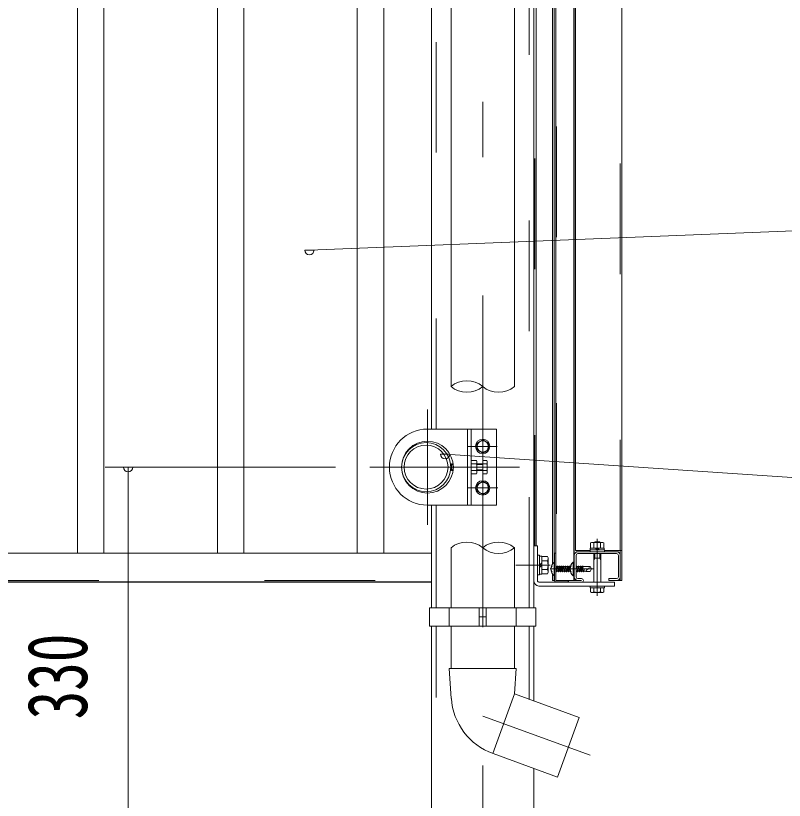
# Model space of a CAD drawing. Units: millimetres, scale not verified. Extents: x -26655 to 26659, y -10500 to 10500.
# Drawn here: x 20433 to 22102, y 1197 to 2900 of the extents above; entities that cross this region are included whole.
import ezdxf
from ezdxf.enums import TextEntityAlignment as Align

# ---------------------------------------------------------------- set-up
doc = ezdxf.new("R2010")
doc.units = ezdxf.units.MM
doc.header["$LTSCALE"] = 60
doc.linetypes.add('USER2', pattern=[10, 4, -6])
doc.linetypes.add('USER3', pattern=[24, 12, -5, 2, -5])
for name, color, linetype, lineweight in [('0-6_2-02BOLD', 7, 'Continuous', 18), ('0-7_2-12HIDDEN', 3, 'USER2', 18), ('0-8_2-22CENTER', 3, 'USER3', 18), ('0-9_2-42THIN', 4, 'Continuous', 18), ('0-A_2-52DIM', 3, 'Continuous', 18)]:
    doc.layers.add(name, color=color, linetype=linetype, lineweight=lineweight)
doc.styles.add('ＭＳ ゴシック', font='')
doc.styles.get('ＭＳ ゴシック').set_extended_font_data('MS Gothic')

msp = doc.modelspace()

# ---------------------------------------------------------------- linework, layer by layer
at = {"layer": '0-6_2-02BOLD'}
for p, q in [((21336.04, 2002.43), (21336.04, 4569.93)), ((21378.67, 2094.93), (21378.67, 4569.93)), ((21516.17, 4569.93), (21516.17, 2094.93)), ((21558.79, 4569.93), (21558.79, 1614.93)), ((21606.29, 3858.93), (21606.29, 1673.93)), ((21645.04, 1673.93), (21645.04, 3858.93)), ((21646.29, 1673.93), (21646.29, 3861.93)), ((21599.29, 3822.51), (21599.29, 1710.35)), ((21602.29, 3819.29), (21602.29, 1713.57)), ((21563.73, 1749.43), (21563.73, 3790.43)), ((21422.41, 2002.43), (21422.41, 1837.43)), ((21422.41, 1927.15), (21433.65, 1927.15)), ((21434.91, 1927.43), (21447.41, 1927.43)), ((21447.41, 1927.15), (21456.15, 1927.15)), ((21380.42, 1912.43), (21383.16, 1912.43)), ((21433.65, 1912.71), (21422.41, 1912.71)), ((21447.41, 1912.43), (21434.91, 1912.43)), ((21456.15, 1912.71), (21447.41, 1912.71)), ((21422.41, 1905.5), (21433.65, 1905.5)), ((21336.04, 1614.93), (21336.04, 1837.43)), ((21689.07, 1744.18), (21689.07, 1755.42)), ((21703.51, 1755.42), (21703.51, 1744.18)), ((21378.67, 1614.93), (21378.67, 1744.93)), ((21516.17, 1614.93), (21516.17, 1744.93)), ((21680.66, 1740.43), (21680.66, 1736.43)), ((21681.04, 1744.18), (21681.04, 1740.43)), ((21696.29, 1740.43), (21692.54, 1744.18)), ((21696.29, 1744.18), (21700.04, 1740.43)), ((21711.92, 1738.93), (21749.29, 1738.93)), ((21746.29, 1738.93), (21746.29, 1673.93)), ((21336.04, 1733.43), (17973.79, 1733.43)), ((21570.79, 1728.68), (21566.79, 1728.68)), ((21603.29, 1733.43), (21603.29, 1673.93)), ((21603.29, 1733.43), (21606.29, 1733.43)), ((21650.29, 1681.93), (21650.29, 1728.43)), ((21654.29, 1736.43), (21738.29, 1736.43)), ((21738.29, 1732.43), (21654.29, 1732.43)), ((21688.79, 1669.93), (21688.79, 1732.43)), ((21688.79, 1722.28), (21703.79, 1722.28)), ((21703.79, 1732.43), (21703.79, 1669.93)), ((21742.29, 1681.93), (21742.29, 1728.43)), ((21575.79, 1712.43), (21570.79, 1707.43)), ((21570.79, 1702.43), (21575.79, 1707.43)), ((21587.8, 1716.81), (21575.79, 1716.81)), ((21602.42, 1713.68), (21603.29, 1713.68)), ((21608.29, 1703.93), (21606.29, 1703.93)), ((21612.79, 1703.93), (21610.54, 1693.93)), ((21614.29, 1705.18), (21613.29, 1705.18)), ((21617.04, 1693.93), (21619.29, 1703.93)), ((21617.29, 1703.93), (21617.79, 1705.18)), ((21624.04, 1693.93), (21626.29, 1703.93)), ((21630.79, 1703.93), (21628.54, 1693.93)), ((21631.29, 1705.18), (21632.29, 1705.18)), ((21632.79, 1703.93), (21635.29, 1703.93)), ((21651.54, 1705.18), (21650.29, 1698.23)), ((21650.29, 1696.15), (21652.04, 1703.93)), ((21654.54, 1703.93), (21655.04, 1705.18)), ((21661.04, 1703.93), (21658.79, 1693.93)), ((21659.54, 1705.18), (21659.04, 1703.93)), ((21570.79, 1687.93), (21575.79, 1687.93)), ((21575.79, 1698.05), (21587.8, 1698.05)), ((21615.54, 1692.68), (21616.54, 1692.68)), ((21620.04, 1692.68), (21621.04, 1692.68)), ((21625.54, 1692.68), (21624.54, 1692.68)), ((21630.04, 1692.68), (21630.54, 1693.93)), ((21638.04, 1692.68), (21638.33, 1692.68)), ((21653.79, 1692.68), (21654.29, 1693.93)), ((21662.79, 1692.68), (21663.29, 1693.93)), ((21667.29, 1692.68), (21666.29, 1692.68)), ((21677.69, 1698.93), (21684.04, 1698.93)), ((17973.79, 1670.93), (21336.04, 1670.93)), ((21336.04, 1669.93), (17973.79, 1669.93)), ((21733.79, 1669.93), (21569.29, 1669.93)), ((21602.29, 1684.29), (21602.29, 1673.93)), ((21606.29, 1673.93), (21662.29, 1673.93)), ((21633.79, 1673.93), (21633.79, 1669.93)), ((21662.29, 1677.93), (21654.29, 1677.93)), ((21680.66, 1657.93), (21680.66, 1661.93)), ((21689.07, 1649.19), (21689.07, 1657.93)), ((21703.51, 1657.93), (21703.51, 1649.19)), ((21374.66, 1574.93), (21374.66, 1614.93)), ((21439.79, 1574.93), (21439.79, 1614.93)), ((21455.04, 1614.93), (21455.04, 1574.93)), ((21520.16, 1614.93), (21520.16, 1574.93)), ((21439.79, 1594.93), (21455.04, 1594.93)), ((21336.04, 1574.93), (21336.04, -380.07)), ((21378.67, 1482.66), (21378.67, 1574.93)), ((21516.17, 1574.93), (21516.17, 1482.66)), ((21558.79, 1412.15), (21558.79, 1574.93)), ((21519.92, 1482.66), (21374.91, 1482.66)), ((21374.91, 1482.66), (21379.31, 1418.17)), ((21516.17, 1427.66), (21469.14, 1298.45)), ((21469.84, 1298.2), (21610.1, 1247.15)), ((21558.79, -380.07), (21558.79, 1265.83))]:
    msp.add_line(p, q, dxfattribs=at)
for points in [[(21569.29, 3869.93), (21749.29, 3869.93), (21749.29, 1673.93), (21721.29, 1673.93), (21721.29, 1677.93), (21738.29, 1677.93)], [(21680.66, 1738.93), (21649.29, 1738.93), (21649.29, 3804.93), (21749.29, 3804.93)], [(21327.42, 1837.43), (21477.41, 1837.43), (21477.41, 2002.43), (21327.42, 2002.43)], [(21383.16, 1927.43), (21380.42, 1927.43), (21377.92, 1924.93), (21377.92, 1914.93), (21380.42, 1912.43), (21380.42, 1927.43)], [(21433.65, 1905.5), (21434.91, 1907.68), (21434.91, 1932.18), (21433.65, 1934.37), (21422.41, 1934.37)], [(21710.72, 1744.18), (21710.72, 1755.42), (21708.54, 1756.68), (21684.04, 1756.68), (21681.86, 1755.42), (21681.86, 1744.18)], [(21690.04, 1756.68), (21691.29, 1757.93), (21701.29, 1757.93), (21702.54, 1756.68)], [(21566.79, 1672.43), (21566.79, 1749.43), (21558.79, 1749.43)], [(21680.66, 1740.43), (21711.92, 1740.43), (21711.92, 1736.43)], [(21711.54, 1740.43), (21711.54, 1744.18), (21681.04, 1744.18)], [(21570.79, 1728.68), (21570.79, 1686.18), (21566.79, 1686.18)], [(21575.79, 1687.93), (21575.79, 1726.93), (21570.79, 1726.93)], [(21589.54, 1691.68), (21589.54, 1723.18), (21587.8, 1726.2), (21575.79, 1726.2)], [(21602.42, 1713.68), (21602.42, 1684.18), (21603.29, 1684.18)], [(21606.54, 1692.68), (21607.54, 1692.68), (21609.79, 1705.18), (21608.79, 1705.18), (21608.29, 1703.93), (21606.29, 1695.04)], [(21606.29, 1693.31), (21606.54, 1692.68), (21608.79, 1705.18)], [(21609.79, 1705.18), (21610.29, 1703.93), (21608.04, 1693.93), (21607.54, 1692.68)], [(21608.04, 1693.93), (21610.54, 1693.93), (21611.04, 1692.68), (21613.29, 1705.18), (21612.79, 1703.93), (21610.29, 1703.93)], [(21611.04, 1692.68), (21612.04, 1692.68), (21614.29, 1705.18), (21614.79, 1703.93), (21612.54, 1693.93), (21612.04, 1692.68)], [(21612.54, 1693.93), (21615.04, 1693.93), (21617.29, 1703.93), (21614.79, 1703.93)], [(21617.79, 1705.18), (21615.54, 1692.68), (21615.04, 1693.93)], [(21617.79, 1705.18), (21618.79, 1705.18), (21616.54, 1692.68), (21617.04, 1693.93), (21619.54, 1693.93)], [(21621.79, 1703.93), (21619.29, 1703.93), (21618.79, 1705.18)], [(21619.54, 1693.93), (21621.79, 1703.93), (21622.29, 1705.18), (21623.29, 1705.18), (21623.79, 1703.93), (21621.54, 1693.93), (21621.04, 1692.68), (21623.29, 1705.18)], [(21622.29, 1705.18), (21620.04, 1692.68), (21619.54, 1693.93)], [(21621.54, 1693.93), (21624.04, 1693.93), (21624.54, 1692.68), (21626.79, 1705.18), (21626.29, 1703.93), (21623.79, 1703.93)], [(21626.79, 1705.18), (21627.79, 1705.18), (21625.54, 1692.68), (21626.04, 1693.93), (21628.29, 1703.93), (21627.79, 1705.18)], [(21628.29, 1703.93), (21630.79, 1703.93), (21631.29, 1705.18), (21629.04, 1692.68), (21628.54, 1693.93), (21626.04, 1693.93)], [(21629.04, 1692.68), (21630.04, 1692.68), (21632.29, 1705.18), (21632.79, 1703.93), (21630.54, 1693.93), (21633.04, 1693.93), (21633.54, 1692.68), (21634.54, 1692.68), (21635.04, 1693.93), (21637.29, 1703.93), (21637.95, 1703.93)], [(21635.79, 1705.18), (21635.29, 1703.93), (21633.04, 1693.93)], [(21633.54, 1692.68), (21635.79, 1705.18), (21636.79, 1705.18)], [(21637.29, 1703.93), (21636.79, 1705.18), (21634.54, 1692.68)], [(21645.04, 1713.68), (21644.17, 1713.68), (21644.17, 1684.18), (21645.04, 1684.18)], [(21650.29, 1703.79), (21650.54, 1705.18), (21650.29, 1704.56)], [(21650.54, 1705.18), (21651.54, 1705.18), (21652.04, 1703.93), (21654.54, 1703.93), (21652.29, 1693.93), (21650.29, 1693.93)], [(21652.29, 1693.93), (21652.79, 1692.68), (21655.04, 1705.18), (21656.04, 1705.18), (21656.54, 1703.93), (21654.29, 1693.93), (21656.79, 1693.93), (21659.04, 1703.93), (21656.54, 1703.93)], [(21656.04, 1705.18), (21653.79, 1692.68), (21652.79, 1692.68)], [(21656.79, 1693.93), (21657.29, 1692.68), (21658.29, 1692.68), (21658.79, 1693.93), (21661.29, 1693.93), (21661.79, 1692.68), (21664.04, 1705.18), (21665.04, 1705.18), (21665.54, 1703.93), (21667.79, 1703.93), (21671.54, 1704.43), (21680.86, 1704.43), (21684.04, 1698.93), (21680.86, 1693.43), (21671.54, 1693.43), (21667.79, 1693.93), (21667.29, 1692.68), (21667.41, 1698.93), (21665.79, 1693.93), (21663.29, 1693.93), (21665.54, 1703.93)], [(21657.29, 1692.68), (21659.54, 1705.18), (21660.54, 1705.18)], [(21663.54, 1703.93), (21661.04, 1703.93), (21660.54, 1705.18), (21658.29, 1692.68)], [(21661.29, 1693.93), (21663.54, 1703.93), (21664.04, 1705.18)], [(21665.04, 1705.18), (21662.79, 1692.68), (21661.79, 1692.68)], [(21589.54, 1691.68), (21587.8, 1688.67), (21575.79, 1688.67)], [(21603.29, 1673.93), (21599.29, 1673.93), (21599.29, 1687.52)], [(21635.04, 1693.93), (21637.54, 1693.93), (21637.74, 1694.81)], [(21637.54, 1693.93), (21638.04, 1692.68), (21638.14, 1693.26)], [(21665.79, 1693.93), (21666.29, 1692.68), (21667.41, 1698.93), (21667.79, 1693.93)], [(21733.79, 1669.93), (21733.79, 1661.93), (21569.29, 1661.93)], [(21606.29, 1670.93), (21633.29, 1670.93), (21633.29, 1673.93)], [(21680.66, 1657.93), (21711.92, 1657.93), (21711.92, 1661.93)], [(21708.54, 1647.93), (21684.04, 1647.93), (21681.86, 1649.19), (21681.86, 1657.93)], [(21710.72, 1657.93), (21710.72, 1649.19), (21708.54, 1647.93)], [(21610.1, 1247.15), (21657.12, 1376.36), (21516.17, 1427.66), (21519.91, 1482.66)]]:
    msp.add_lwpolyline(points, dxfattribs=at)
for points in [[(21434.91, 1957.71), (21447.42, 1950.5), (21459.92, 1957.71), (21459.92, 1972.15), (21447.41, 1979.36), (21434.91, 1972.15)], [(21457.41, 1932.18), (21457.41, 1907.68), (21456.15, 1905.5), (21447.41, 1905.5), (21447.41, 1934.37), (21456.15, 1934.37)], [(21434.91, 1867.71), (21447.42, 1860.5), (21459.92, 1867.71), (21459.92, 1882.15), (21447.41, 1889.36), (21434.91, 1882.15)], [(21562.79, 1614.93), (21332.04, 1614.93), (21332.04, 1574.93), (21562.79, 1574.93)]]:
    msp.add_lwpolyline(points, close=True, dxfattribs=at)
for centre, radius in [((21327.42, 1919.93), 56.25), ((21447.41, 1964.93), 15.62), ((21447.41, 1964.93), 12.25), ((21324.54, 1919.93), 53.38), ((21324.54, 1919.93), 47.62), ((21447.41, 1874.93), 15.62), ((21447.41, 1874.93), 12.25)]:
    msp.add_circle(centre, radius, dxfattribs=at)
for centre, radius, start, end in [((21327.42, 1919.93), 82.5, 90, 270), ((21429.12, 1930.76), 5.79, 321.46857, 360), ((21413.64, 1919.93), 21.27, 340.17088, 19.83133), ((21451.62, 1930.76), 5.79, 321.45377, 0), ((21436.14, 1919.93), 21.27, 340.16867, 19.82912), ((21429.12, 1909.1), 5.79, 0, 38.54623), ((21451.62, 1909.1), 5.79, 0, 38.53143), ((21685.47, 1750.89), 5.79, 51.46857, 90), ((21696.29, 1735.41), 21.27, 70.17088, 109.83133), ((21707.12, 1750.89), 5.79, 90, 128.54623), ((21582.35, 1721.5), 7.19, 319.27318, 360), ((21654.29, 1728.43), 8, 90, 180), ((21654.29, 1728.43), 4, 90, 180), ((21738.29, 1728.43), 8, 0, 90), ((21738.29, 1728.43), 4, 0, 90), ((21563.39, 1707.43), 26.15, 338.9763, 21.02541), ((21614.79, 1698.93), 19.25, 129.98311, 230.01689), ((21605.17, 1698.93), 9.62, 137.75343, 222.24657), ((21646.91, 1698.93), 9.62, 137.75343, 222.24657), ((21656.54, 1698.93), 19.25, 129.98311, 230.01689), ((21684.04, 1698.93), 6.35, 120.0002, 180), ((21582.35, 1693.36), 7.19, 0, 40.72961), ((21679.23, 1691.02), 8.06, 101.01431, 162.60643), ((21569.29, 1672.43), 10.5, 180, 270), ((21569.29, 1672.43), 2.5, 180, 270), ((21606.29, 1673.93), 3, 180, 270), ((21654.29, 1681.93), 8, 180, 270), ((21654.29, 1681.93), 4, 180, 270), ((21662.29, 1673.93), 4, 270, 90), ((21738.29, 1681.93), 4, 270, 0), ((21738.29, 1681.93), 8, 270, 0), ((21685.47, 1653.73), 5.79, 270, 308.53143), ((21696.29, 1669.21), 21.27, 250.16867, 289.82912), ((21707.12, 1653.72), 5.79, 231.45377, 270), ((21516.5, 1427.54), 137.5, 183.90576, 250.16731)]:
    msp.add_arc(centre, radius, start, end, dxfattribs=at)
at = {"layer": '0-7_2-12HIDDEN'}
for p, q in [((21346.53, 2002.43), (21346.53, 4569.93)), ((21548.29, 1614.93), (21548.29, 4569.93)), ((21607.54, 3858.93), (21607.54, 1673.93)), ((21746.29, 1738.93), (21746.29, 3804.93)), ((21560.74, 1749.43), (21560.74, 3790.43)), ((21414.41, 1837.43), (21414.41, 2002.43)), ((21346.54, 1614.93), (21346.54, 1837.43)), ((17973.79, 1673.93), (21336.04, 1673.93)), ((21346.54, -380.07), (21346.54, 1574.93)), ((21548.29, 1415.97), (21548.29, 1574.93)), ((21548.29, -380.07), (21548.29, 1269.65))]:
    msp.add_line(p, q, dxfattribs=at)
at = {"layer": '0-8_2-22CENTER'}
for p, q in [((21447.41, 5172.43), (21447.41, -930.07)), ((21327.42, 1794.93), (21327.42, 2044.93)), ((21416.16, 1964.93), (21478.67, 1964.93)), ((21527.41, 1919.93), (21202.42, 1919.93)), ((21480.3, 1874.93), (21416.16, 1874.93)), ((21696.29, 1640.67), (21696.29, 1764.04)), ((21594.17, 1707.43), (21519.55, 1707.43)), ((21593.69, 1698.93), (21689.82, 1698.93)), ((21447.41, 1379.52), (21680.59, 1294.65))]:
    msp.add_line(p, q, dxfattribs=at)
at = {"layer": '0-9_2-42THIN'}
for p, q in [((20567.42, 1733.43), (20567.42, 3799.43)), ((20624.92, 3799.43), (20624.92, 1733.43)), ((20871.17, 1733.43), (20871.17, 3799.43)), ((20928.67, 3799.43), (20928.67, 1733.43)), ((21174.92, 1733.43), (21174.92, 3799.43)), ((21232.42, 3799.43), (21232.42, 1733.43)), ((21383.4, 1925.43), (21378.42, 1925.43)), ((21434.91, 1925.43), (21447.41, 1925.43)), ((21378.42, 1914.43), (21383.4, 1914.43)), ((21447.41, 1914.43), (21434.91, 1914.43))]:
    msp.add_line(p, q, dxfattribs=at)
for points in [[(21690.79, 1732.43), (21690.79, 1722.28), (21688.79, 1718.81)], [(21703.79, 1718.81), (21701.79, 1722.28), (21701.79, 1732.43)]]:
    msp.add_lwpolyline(points, dxfattribs=at)
for centre, radius, start, end in [((21413.04, 2053.92), 53.51, 50.03191, 129.96809), ((21413.04, 2135.94), 53.51, 230.03191, 309.96809), ((21481.79, 2135.95), 53.52, 230.03349, 309.96651), ((21413.04, 1703.91), 53.52, 50.03349, 129.96651), ((21481.79, 1703.92), 53.51, 50.03191, 129.96809), ((21481.79, 1785.94), 53.51, 230.03191, 309.96809)]:
    msp.add_arc(centre, radius, start, end, dxfattribs=at)
at = {"layer": '0-A_2-52DIM'}
for p, q in [((21071.14, 2390.96), (23547.42, 2489.93)), ((21081.14, 2390.96), (21061.14, 2390.96)), ((21375.81, 1948.24), (21355.81, 1948.24)), ((21127.42, 1919.93), (20627.42, 1919.93)), ((20687.41, 1919.93), (20667.41, 1919.93)), ((20677.41, 1919.93), (20677.41, 1094.93))]:
    msp.add_line(p, q, dxfattribs=at)
msp.add_lwpolyline([(25122.42, 1789.93), (23722.42, 1789.93), (21365.81, 1948.24)], dxfattribs=at)
for centre in [(21071.14, 2390.96), (21365.81, 1948.24), (20677.41, 1919.93)]:
    msp.add_arc(centre, 10, 180, 0, dxfattribs=at)

# ---------------------------------------------------------------- texts
at = {"layer": '0-A_2-52DIM', "color": 7, "style": 'ＭＳ ゴシック', "width": 0.7}
msp.add_text('330', height=130.2, rotation=90, dxfattribs=at).set_placement((20627.42, 1372.6), align=Align.BOTTOM_LEFT)

doc.saveas('drawing.dxf')
